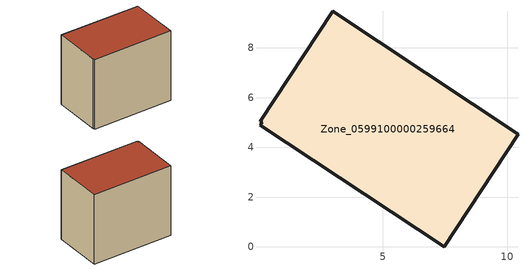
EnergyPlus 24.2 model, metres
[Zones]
Zone_0599100000259664
 floor ground (C_G): 10.43,4.53 7.46,0 0.07,4.88 0.15,5 0.08,5.05 2.98,9.47 z0
 wall outside (C_F): 10.43,4.53 2.98,9.47 0.08,5.05 0.15,5 0.07,4.88 7.46,0 10.43,4.53 z0:7.84
 roof outside (C_R): 7.46,0 10.43,4.53 2.98,9.47 0.08,5.05 0.15,5 0.07,4.88 z7.84
[BUILDING]
Pand.0599100000259664: North Axis=0; Terrain=City; Loads Convergence Tolerance Value=0.04; Temperature Convergence Tolerance Value=0.4; Solar Distribution=FullExterior; Maximum Number of Warmup Days=25; Minimum Number of Warmup Days=1
[Site:Location]
Rotterdam.The.Hague.AP_ZH_NLD Design_Conditions: Latitude=51.96; Longitude=4.45; Time Zone=1; Elevation=-4.5
[SITE:GROUNDTEMPERATURE:BUILDINGSURFACE]
18, 18, 18, 18, 18, 18, 18, 18, 18, 18, 18, 18
[MATERIAL] Thermal Absorptance=0.9; Solar Absorptance=0.7; Visible Absorptance=0.7
Name | Roughness | Thickness | Conductivity | Density | Specific Heat
G.TI.1975-1991 | MediumSmooth | 0.15 | 0.288461 | 540 | 1210
F.TI.1975-1991 | Rough | 0.3 | 0.230769 | 1920 | 840
R.TI.1975-1991 | MediumRough | 0.2 | 0.153846 | 1500 | 1000
[CONSTRUCTION]
C_G: G.TI.1975-1991
C_F: F.TI.1975-1991
C_R: R.TI.1975-1991
[ZONE]
Zone_0599100000259664: Type=1; Multiplier=1; Ceiling Height=Autocalculate; Volume=Autocalculate; Floor Area=autocalculate; Part of Total Floor Area=Yes
[ZONEINFILTRATION:DESIGNFLOWRATE]
Infil_Zone_0599100000259664: Zone or ZoneList or Space or SpaceList=Zone_0599100000259664; Schedule=AlwaysOn; Design Flow Rate Calculation Method=Flow/Area; Flow Rate per Floor Area=0.003; Constant Term Coefficient=1; Temperature Term Coefficient=0; Velocity Term Coefficient=0; Velocity Squared Term Coefficient=0
[HVACTEMPLATE:ZONE:IDEALLOADSAIRSYSTEM]
Zone_0599100000259664: Maximum Heating Supply Air Temperature=50; Minimum Cooling Supply Air Temperature=13; Maximum Heating Supply Air Humidity Ratio=0.0156; Minimum Cooling Supply Air Humidity Ratio=0.0077; Heating Limit=NoLimit; Cooling Limit=NoLimit; Dehumidification Control Type=ConstantSensibleHeatRatio; Cooling Sensible Heat Ratio=0.7; Dehumidification Setpoint=60; Humidification Control Type=None; Humidification Setpoint=30; Outdoor Air Method=None; Outdoor Air Flow Rate per Person=0.00944; Outdoor Air Flow Rate per Zone Floor Area=0; Outdoor Air Flow Rate per Zone=0; Demand Controlled Ventilation Type=None; Outdoor Air Economizer Type=NoEconomizer; Heat Recovery Type=None; Sensible Heat Recovery Effectiveness=0.7; Latent Heat Recovery Effectiveness=0.65
[ZONECONTROL:THERMOSTAT]
ThermostatControl_Zone_0599100000259664: Zone or ZoneList=Zone_0599100000259664; Control Type Schedule=DualSetpointControlType; Control 1=Thermostat_Zone_0599100000259664; Temperature Difference Between Cutout And Setpoint=0
[THERMOSTATSETPOINT:DUALSETPOINT]
Thermostat_Zone_0599100000259664: Heating Setpoint Temperature Schedule=HeatingSetpoint_Zone_0599100000259664; Cooling Setpoint Temperature Schedule=CoolingSetpoint_Zone_0599100000259664
[SCHEDULE:COMPACT]
HeatingSetpoint_Zone_0599100000259664: Through: 12/31, For: AllDays, Until: 24:00, 21
CoolingSetpoint_Zone_0599100000259664: Through: 12/31, For: AllDays, Until: 24:00, 24
DualSetpointControlType: Through: 12/31, For: AllDays, Until: 24:00, 4
AlwaysOn: Through: 12/31, For: AllDays, Until: 24:00, 1
